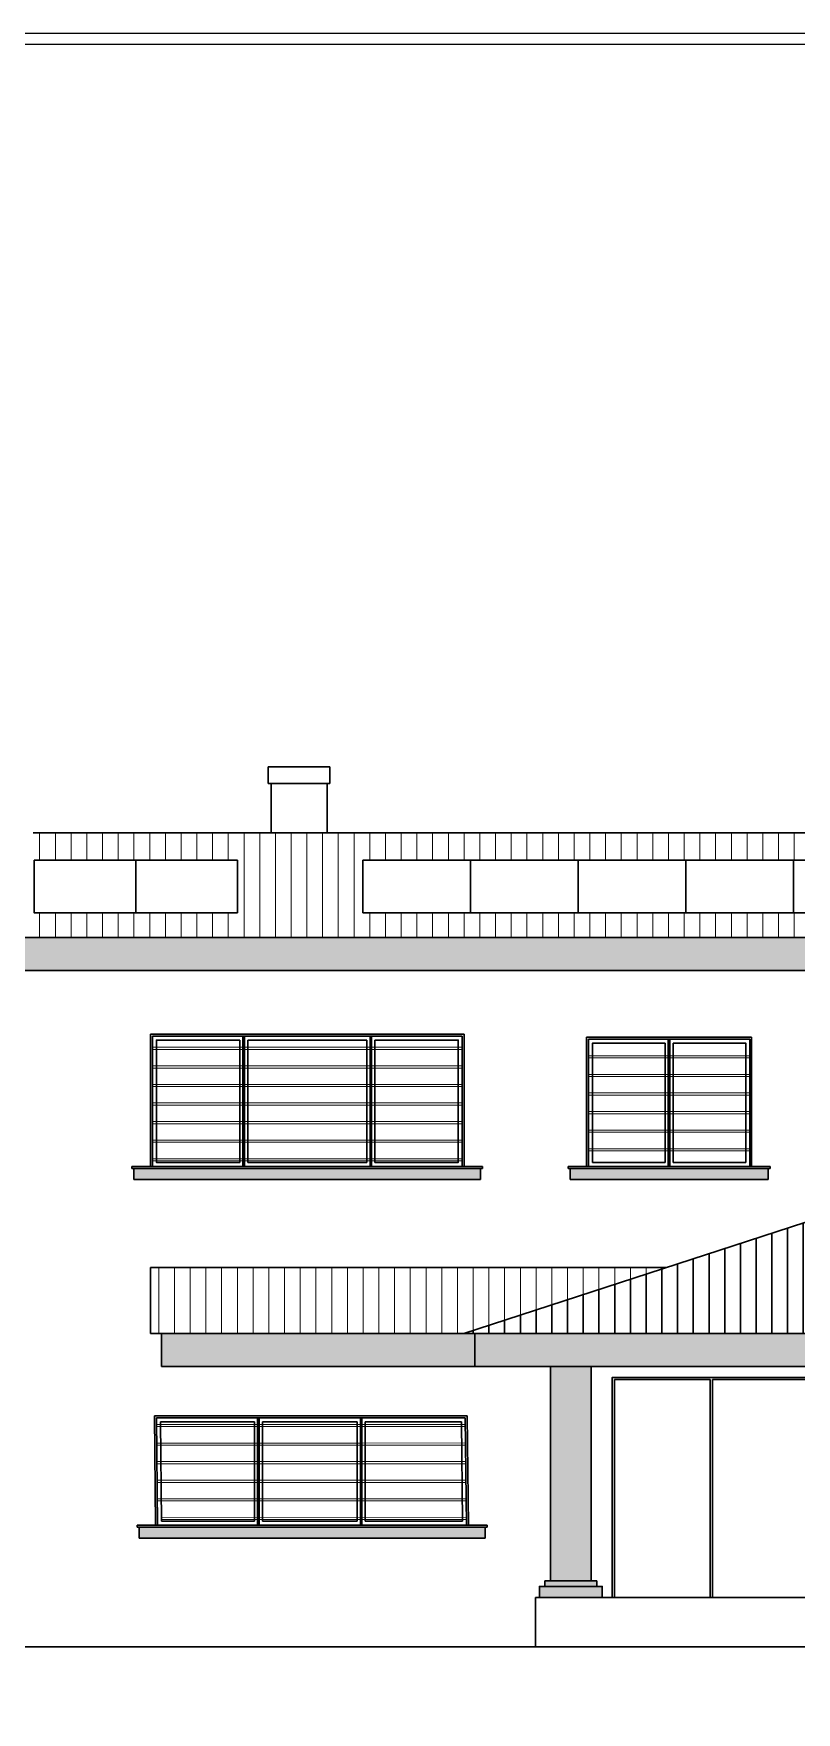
# Model space of a CAD drawing. Header units: millimetres. Extents: x 922141 to 965068, y 34629 to 256118.
# Drawn here: x 932192 to 939124, y 205137 to 220398 of the extents above; entities that cross this region are included whole.
import ezdxf

# ---------------------------------------------------------------- set-up
doc = ezdxf.new("R2010")
doc.units = ezdxf.units.MM
doc.layers.get('Defpoints').update_dxf_attribs({"color": 6})
for name, color, linetype, lineweight in [('MCA__ LANDSCAPE', 136, 'Continuous', 5), ('MCA__ MURI ESISTENTI SEZIONATI', 30, 'Continuous', 30), ('MCA__ SCALE', 154, 'Continuous', 18)]:
    doc.layers.add(name, color=color, linetype=linetype, lineweight=lineweight)
doc.layers.add('TEXT200', color=7, linetype='Continuous')
pattern_1 = [(90, (347970.3, -186432.23), (-142.875, 9e-15), [])]

msp = doc.modelspace()

# ---------------------------------------------------------------- hatches: boundary and pattern name
at = {"layer": 'MCA__ LANDSCAPE'}
h = msp.add_hatch(color=256, dxfattribs=at)
h.dxf.hatch_style = 1
h.paths.add_polyline_path([(945406.19, 212182.12), (929561.56, 212182.12), (929561.56, 211882.12), (944955.74, 211882.12), (945406.19, 211882.12)])
h.paths.add_polyline_path([(951950.23, 212182.12), (945506.19, 212182.12), (945406.19, 212182.12), (945406.19, 211882.12), (951950.23, 211882.12)])
h.paths.add_polyline_path([(950790.11, 212093.34), (950842.9, 212163.73), (950875.89, 212113.14)], flags=16)
h.paths.add_polyline_path([(950895.69, 212146.13), (951014.47, 212179.13), (951014.47, 212146.13)], flags=16)
h.paths.add_polyline_path([(951221.23, 212022.95), (951377.41, 212042.75), (951377.41, 212113.14), (951447.79, 212093.34), (951465.39, 212163.73), (951570.97, 212113.14), (951465.39, 212075.75), (951414.8, 211956.97), (951395, 211939.37), (951362.01, 212007.56)], flags=16)
h.paths.add_polyline_path([(951258.63, 212113.14), (951344.41, 212093.34), (951344.41, 212060.35)], flags=16)
h.paths.add_polyline_path([(951674.36, 212022.95), (951760.14, 212060.35), (951724.95, 211972.36)], flags=16)
h = msp.add_hatch(color=256, dxfattribs=at)
h.dxf.hatch_style = 1
h.paths.add_polyline_path([(933103.19, 210082.12), (933103.19, 209982.12), (936254.51, 209982.12), (936254.51, 210082.12)])
h = msp.add_hatch(color=256, dxfattribs=at)
h.dxf.hatch_style = 1
h.paths.add_polyline_path([(937067.51, 210082.12), (937067.51, 209982.12), (938867.51, 209982.12), (938867.51, 210082.12)])
h = msp.add_hatch(color=256, dxfattribs=at)
h.dxf.hatch_style = 1
h.paths.add_polyline_path([(936203.19, 208582.12), (936103.19, 208582.12), (933353.19, 208582.12), (933353.19, 208282.12), (936203.19, 208282.12)])
h.paths.add_polyline_path([(948824.19, 208582.12), (936203.19, 208582.12), (936203.19, 208282.12), (948824.19, 208282.12)])
h.paths.add_polyline_path([(953470.23, 208582.12), (948924.19, 208582.12), (948824.19, 208582.12), (948824.19, 208282.12), (953470.23, 208282.12)])
h = msp.add_hatch(color=256, dxfattribs=at)
h.dxf.hatch_style = 1
h.paths.add_polyline_path([(936889.19, 206332.12), (937259.19, 206332.12), (937259.19, 208282.12), (936889.19, 208282.12)])
h.paths.add_polyline_path([(937359.19, 206182.12), (937359.19, 206282.12), (936789.19, 206282.12), (936789.19, 206182.12)])
h.paths.add_polyline_path([(937309.19, 206282.12), (937309.19, 206332.12), (937259.19, 206332.12), (936889.19, 206332.12), (936839.19, 206332.12), (936839.19, 206282.12)])
h = msp.add_hatch(color=256, dxfattribs=at)
h.dxf.hatch_style = 1
h.paths.add_polyline_path([(933151.1, 206822.12), (933151.1, 206722.12), (936294.47, 206722.12), (936294.47, 206822.12)])
at = {"layer": 'MCA__ MURI ESISTENTI SEZIONATI'}
h = msp.add_hatch(dxfattribs=at)
h.set_pattern_fill('ANSI31', color=256, scale=45, angle=45)
h.set_pattern_definition(pattern_1)
h.paths.add_polyline_path([(948924.19, 208582.12), (944505.74, 209832.12), (939946.19, 209832.12), (936103.19, 208582.12)])
at = {"layer": 'MCA__ SCALE'}
h = msp.add_hatch(dxfattribs=at)
h.set_pattern_fill('ANSI31', color=256, scale=45, angle=45)
h.set_pattern_definition([(90, (-996423.16, -236423.85), (-142.875, 0), [])])
h.paths.add_polyline_path([(942780.37, 213132.12), (932187.38, 213132.12), (929461.56, 212182.12), (945506.19, 212182.12)])
h.paths.add_polyline_path([(941055.73, 212405.88), (935183.53, 212405.88), (935183.53, 212884.07), (941055.73, 212884.07)], flags=16)
h.paths.add_polyline_path([(934044.11, 212405.88), (932195.89, 212405.88), (932195.89, 212884.07), (934044.11, 212884.07)], flags=16)
h = msp.add_hatch(dxfattribs=at)
h.set_pattern_fill('ANSI31', color=256, scale=45, angle=45)
h.set_pattern_definition(pattern_1)
h.paths.add_polyline_path([(936103.19, 208582.12), (937947.83, 209182.12), (933253.19, 209182.12), (933253.19, 208582.12)])

# ---------------------------------------------------------------- linework, layer by layer
at = {"layer": 'Defpoints'}
msp.add_lwpolyline([(965068.26, 190849.45), (965068.26, 220398.38), (922141.11, 220398.38), (922141.11, 190849.45)], close=True, dxfattribs=at)
at = {"layer": 'MCA__ MURI ESISTENTI SEZIONATI'}
for p, q in [((934884.78, 213732.12), (934324.58, 213732.12)), ((934324.58, 213732.12), (934324.58, 213582.12)), ((934884.78, 213732.12), (934884.78, 213582.12)), ((934884.78, 213582.12), (934324.58, 213582.12)), ((934349.58, 213582.12), (934349.58, 213132.12)), ((934859.78, 213582.12), (934859.78, 213132.12)), ((942780.37, 213132.12), (932187.38, 213132.12)), ((933120, 212884.07), (933120, 212405.88)), ((935183.53, 212884.07), (941055.73, 212884.07)), ((935183.53, 212405.88), (935183.53, 212884.07)), ((936162.23, 212884.07), (936162.23, 212405.88)), ((937140.93, 212884.07), (937140.93, 212405.88)), ((938119.63, 212884.07), (938119.63, 212405.88)), ((939098.33, 212884.07), (939098.33, 212405.88)), ((941055.73, 212405.88), (935183.53, 212405.88)), ((945506.19, 212182.12), (929461.56, 212182.12)), ((944955.74, 211882.12), (929561.56, 211882.12)), ((933253.19, 211302.12), (936104.51, 211302.12)), ((933253.19, 210100.12), (933253.19, 211302.12)), ((933271.19, 211284.12), (936086.51, 211284.12)), ((933271.19, 210100.12), (933271.19, 211284.12)), ((934065.69, 210136.12), (934065.69, 211248.12)), ((934101.69, 210100.12), (934101.69, 211284.12)), ((934137.69, 210136.12), (934137.69, 211248.12)), ((935220.69, 210136.12), (935220.69, 211248.12)), ((935256.69, 210100.12), (935256.69, 211284.12)), ((935292.69, 210136.12), (935292.69, 211248.12)), ((936086.51, 211284.12), (936086.51, 210100.12)), ((936104.51, 211302.12), (936104.51, 210100.12)), ((937217.51, 211274.66), (938717.51, 211274.66)), ((937217.51, 210100.12), (937217.51, 211274.66)), ((937235.51, 211256.66), (938699.51, 211256.66)), ((937235.51, 210100.12), (937235.51, 211256.66)), ((937967.54, 210100.12), (937967.54, 211256.66)), ((938699.51, 211256.66), (938699.51, 210100.12)), ((938717.51, 211274.66), (938717.51, 210100.12)), ((937931.54, 210136.12), (937931.54, 211220.66)), ((938003.54, 210136.12), (938003.54, 211220.66)), ((936272.51, 210100.12), (933085.19, 210100.12)), ((933085.19, 210100.12), (933085.19, 210082.12)), ((933085.19, 210082.12), (936272.51, 210082.12)), ((933103.19, 209982.12), (933103.19, 210082.12)), ((936104.51, 210082.12), (933253.19, 210082.12)), ((936254.51, 210082.12), (936254.51, 209982.12)), ((936272.51, 210100.12), (936272.51, 210082.12)), ((938885.51, 210100.12), (937049.51, 210100.12)), ((937049.51, 210100.12), (937049.51, 210082.12)), ((937049.51, 210082.12), (938885.51, 210082.12)), ((937067.51, 209982.12), (937067.51, 210082.12)), ((938717.51, 210082.12), (937217.51, 210082.12)), ((938867.51, 210082.12), (938867.51, 209982.12)), ((938867.51, 210082.12), (938867.51, 210082.12)), ((938885.51, 210100.12), (938885.51, 210082.12)), ((936254.51, 209982.12), (933103.19, 209982.12)), ((938867.51, 209982.12), (937067.51, 209982.12)), ((936103.19, 208582.12), (939946.19, 209832.12)), ((933253.19, 209182.12), (933253.19, 208582.12)), ((937947.83, 209182.12), (933253.19, 209182.12)), ((936103.19, 208582.12), (933253.19, 208582.12)), ((933353.19, 208582.12), (933353.19, 208282.12)), ((948924.19, 208582.12), (936103.19, 208582.12)), ((936203.19, 208582.12), (936203.19, 208282.12)), ((948824.19, 208282.12), (933353.19, 208282.12)), ((938340.19, 208162.12), (937470.19, 208162.12)), ((937470.19, 208162.12), (937470.19, 206182.12)), ((938340.19, 208162.12), (938340.19, 206182.12)), ((939230.19, 208162.12), (938360.19, 208162.12)), ((938360.19, 208162.12), (938360.19, 206182.12)), ((933290.65, 207832.12), (936132.87, 207832.12)), ((933300.91, 206840.12), (933290.65, 207832.12)), ((933308.83, 207814.12), (936115.05, 207814.12)), ((933318.92, 206840.12), (933308.83, 207814.12)), ((934199.29, 206876.12), (934199.29, 207778.12)), ((934235.29, 206840.12), (934235.29, 207814.12)), ((934271.29, 206876.12), (934271.29, 207778.12)), ((935132.9, 206876.12), (935132.9, 207778.12)), ((935168.9, 206840.12), (935168.9, 207814.12)), ((935204.9, 206876.12), (935204.9, 207778.12)), ((936115.05, 207814.12), (936125.13, 206840.12)), ((936132.87, 207832.12), (936143.32, 206840.12)), ((936312.47, 206840.12), (933133.1, 206840.12)), ((933133.1, 206840.12), (933133.1, 206822.12)), ((933133.1, 206822.12), (936312.47, 206822.12)), ((933151.1, 206722.12), (933151.1, 206822.12)), ((936143.32, 206822.12), (933301.1, 206822.12)), ((936294.47, 206822.12), (936294.47, 206722.12)), ((936312.47, 206840.12), (936312.47, 206822.12)), ((936294.47, 206722.12), (933151.1, 206722.12)), ((940302.69, 206182.12), (936753.19, 206182.12)), ((936753.19, 206182.12), (936753.19, 205732.12)), ((936753.19, 205732.12), (929593.95, 205732.12)), ((929593.95, 205732.12), (957220.23, 205732.12)), ((936753.19, 205732.12), (948274.19, 205732.12))]:
    msp.add_line(p, q, dxfattribs=at)
for points in [[(932195.89, 212884.07), (934044.11, 212884.07), (934044.11, 212405.88), (932195.89, 212405.88)], [(936889.19, 206332.12), (937259.19, 206332.12), (937259.19, 208282.12), (936889.19, 208282.12)], [(939250.19, 208182.12), (937450.19, 208182.12), (937450.19, 206182.12), (939250.19, 206182.12)], [(936789.19, 206182.12), (937359.19, 206182.12), (937359.19, 206282.12), (936789.19, 206282.12)], [(936839.19, 206332.12), (937309.19, 206332.12), (937309.19, 206282.12), (936839.19, 206282.12)]]:
    msp.add_lwpolyline(points, close=True, dxfattribs=at)
for points in [[(934065.69, 210136.12), (933307.19, 210136.12), (933307.19, 211248.12), (934065.69, 211248.12)], [(934137.69, 211248.12), (935220.69, 211248.12)], [(935292.69, 211248.12), (936050.51, 211248.12), (936050.51, 210136.12), (935292.69, 210136.12)], [(937931.54, 210136.12), (937271.51, 210136.12), (937271.51, 211220.66), (937931.54, 211220.66)], [(938003.54, 211220.66), (938663.51, 211220.66), (938663.51, 210136.12), (938003.54, 210136.12)], [(935220.69, 210136.12), (934137.69, 210136.12)], [(934199.29, 206876.12), (933354.54, 206876.12), (933345.21, 207778.12), (934199.29, 207778.12)], [(934271.29, 207778.12), (935132.9, 207778.12)], [(935204.9, 207778.12), (936079.42, 207778.12), (936088.76, 206876.12), (935204.9, 206876.12)], [(935132.9, 206876.12), (934271.29, 206876.12)]]:
    msp.add_lwpolyline(points, dxfattribs=at)
at = {"layer": 'MCA__ SCALE', "color": 9, "true_color": 0xc7c8ca}
for p, q in [((934091.35, 211284.12), (934091.35, 210100.12)), ((934111.35, 211284.12), (934111.35, 210100.12)), ((935246.35, 211284.12), (935246.35, 210100.12)), ((935266.35, 211284.12), (935266.35, 210100.12)), ((937957.2, 211256.66), (937957.2, 210100.12)), ((937977.2, 211256.66), (937977.2, 210100.12)), ((938717.51, 211254.66), (938717.51, 211274.66)), ((934224.95, 207814.12), (934224.95, 206840.12)), ((934244.95, 207814.12), (934244.95, 206840.12)), ((935158.56, 207814.12), (935158.56, 206840.12)), ((935178.56, 207814.12), (935178.56, 206840.12))]:
    msp.add_line(p, q, dxfattribs=at)
for points in [[(934091.35, 211183.53), (933271.19, 211183.53), (933271.19, 211163.53), (934091.35, 211163.53)], [(935246.35, 211183.53), (934111.35, 211183.53)], [(934111.35, 211163.53), (935246.35, 211163.53)], [(935266.35, 211163.53), (936086.51, 211163.53), (936086.51, 211183.53), (935266.35, 211183.53)], [(937957.2, 211105.78), (937235.51, 211105.78)], [(937235.51, 211085.78), (937957.2, 211085.78)], [(937977.2, 211085.78), (938699.51, 211085.78), (938699.51, 211105.78), (937977.2, 211105.78)], [(934091.35, 211014.66), (933271.19, 211014.66), (933271.19, 210994.66), (934091.35, 210994.66)], [(935246.35, 211014.66), (934111.35, 211014.66)], [(934111.35, 210994.66), (935246.35, 210994.66)], [(935266.35, 210994.66), (936086.51, 210994.66), (936086.51, 211014.66), (935266.35, 211014.66)], [(937957.2, 210936.9), (937235.51, 210936.9)], [(937977.2, 210916.9), (938699.51, 210916.9), (938699.51, 210936.9), (937977.2, 210936.9)], [(934091.35, 210845.78), (933271.19, 210845.78), (933271.19, 210825.78), (934091.35, 210825.78)], [(935246.35, 210845.78), (934111.35, 210845.78)], [(934111.35, 210825.78), (935246.35, 210825.78)], [(935266.35, 210825.78), (936086.51, 210825.78), (936086.51, 210845.78), (935266.35, 210845.78)], [(937235.51, 210916.9), (937957.2, 210916.9)], [(937957.2, 210768.03), (937235.51, 210768.03)], [(937977.2, 210748.03), (938699.51, 210748.03), (938699.51, 210768.03), (937977.2, 210768.03)], [(934091.35, 210676.9), (933271.19, 210676.9), (933271.19, 210656.9), (934091.35, 210656.9)], [(935246.35, 210676.9), (934111.35, 210676.9)], [(934111.35, 210656.9), (935246.35, 210656.9)], [(935266.35, 210656.9), (936086.51, 210656.9), (936086.51, 210676.9), (935266.35, 210676.9)], [(937235.51, 210748.03), (937957.2, 210748.03)], [(934091.35, 210508.03), (933271.19, 210508.03), (933271.19, 210488.03), (934091.35, 210488.03)], [(935246.35, 210508.03), (934111.35, 210508.03)], [(934111.35, 210488.03), (935246.35, 210488.03)], [(935266.35, 210488.03), (936086.51, 210488.03), (936086.51, 210508.03), (935266.35, 210508.03)], [(937957.2, 210599.15), (937235.51, 210599.15)], [(937235.51, 210579.15), (937957.2, 210579.15)], [(937977.2, 210579.15), (938699.51, 210579.15), (938699.51, 210599.15), (937977.2, 210599.15)], [(934091.35, 210339.15), (933271.19, 210339.15), (933271.19, 210319.15), (934091.35, 210319.15)], [(935246.35, 210339.15), (934111.35, 210339.15)], [(934111.35, 210319.15), (935246.35, 210319.15)], [(935266.35, 210319.15), (936086.51, 210319.15), (936086.51, 210339.15), (935266.35, 210339.15)], [(937957.2, 210430.27), (937235.51, 210430.27)], [(937235.51, 210410.27), (937957.2, 210410.27)], [(937977.2, 210410.27), (938699.51, 210410.27), (938699.51, 210430.27), (937977.2, 210430.27)], [(934091.35, 210170.27), (933271.19, 210170.27), (933271.19, 210150.27), (934091.35, 210150.27)], [(935246.35, 210170.27), (934111.35, 210170.27)], [(935266.35, 210150.27), (936086.51, 210150.27), (936086.51, 210170.27), (935266.35, 210170.27)], [(937957.2, 210261.4), (937235.51, 210261.4)], [(937235.51, 210241.4), (937957.2, 210241.4)], [(937977.2, 210241.4), (938699.51, 210241.4), (938699.51, 210261.4), (937977.2, 210261.4)], [(934111.35, 210150.27), (935246.35, 210150.27)], [(934224.95, 207754.66), (933309.45, 207754.66)], [(933309.66, 207734.66), (934224.95, 207734.66)], [(934224.95, 207734.66), (934224.95, 207754.66)], [(935158.56, 207754.66), (934244.95, 207754.66)], [(934244.95, 207734.66), (935158.56, 207734.66)], [(935158.56, 207734.66), (935158.56, 207754.66)], [(936115.67, 207754.47), (935178.56, 207754.84)], [(935178.56, 207734.84), (936115.88, 207734.47)], [(934224.95, 207585.78), (933311.2, 207585.78)], [(933311.4, 207565.78), (934224.95, 207565.78)], [(934224.95, 207565.78), (934224.95, 207585.78)], [(935158.56, 207585.78), (934244.95, 207585.78)], [(934244.95, 207565.78), (935158.56, 207565.78)], [(935158.56, 207565.78), (935158.56, 207585.78)], [(936117.42, 207585.59), (935178.56, 207585.96)], [(935178.56, 207565.96), (936117.63, 207565.59)], [(934224.95, 207416.9), (933312.95, 207416.9)], [(934224.95, 207396.9), (934224.95, 207416.9)], [(935158.56, 207416.9), (934244.95, 207416.9)], [(935158.56, 207396.9), (935158.56, 207416.9)], [(936119.17, 207416.72), (935178.56, 207417.09)], [(933313.15, 207396.9), (934224.95, 207396.9)], [(934244.95, 207396.9), (935158.56, 207396.9)], [(935178.56, 207397.09), (936119.37, 207396.72)], [(934224.95, 207248.03), (933314.69, 207248.03)], [(933314.9, 207228.03), (934224.95, 207228.03)], [(934224.95, 207228.03), (934224.95, 207248.03)], [(935158.56, 207248.03), (934244.95, 207248.03)], [(934244.95, 207228.03), (935158.56, 207228.03)], [(935158.56, 207228.03), (935158.56, 207248.03)], [(936120.91, 207247.84), (935178.56, 207248.21)], [(935178.56, 207228.21), (936121.12, 207227.84)], [(934224.95, 207079.15), (933316.44, 207079.15)], [(933316.65, 207059.15), (934224.95, 207059.15)], [(934224.95, 207059.15), (934224.95, 207079.15)], [(935158.56, 207079.15), (934244.95, 207079.15)], [(934244.95, 207059.15), (935158.56, 207059.15)], [(935158.56, 207059.15), (935158.56, 207079.15)], [(936122.66, 207078.96), (935178.56, 207079.33)], [(935178.56, 207059.33), (936122.87, 207058.96)], [(936124.41, 206910.09), (933354.18, 206911.16)], [(933354.39, 206891.16), (936124.62, 206890.09)], [(934224.95, 206890.27), (934224.95, 206910.27)], [(935158.56, 206890.27), (935158.56, 206910.27)]]:
    msp.add_lwpolyline(points, dxfattribs=at)
at = {"layer": 'TEXT200'}
msp.add_lwpolyline([(964970.15, 190947.56), (964970.15, 220300.27), (922239.22, 220300.27), (922239.22, 190947.56)], close=True, dxfattribs=at)

doc.saveas('drawing.dxf')
